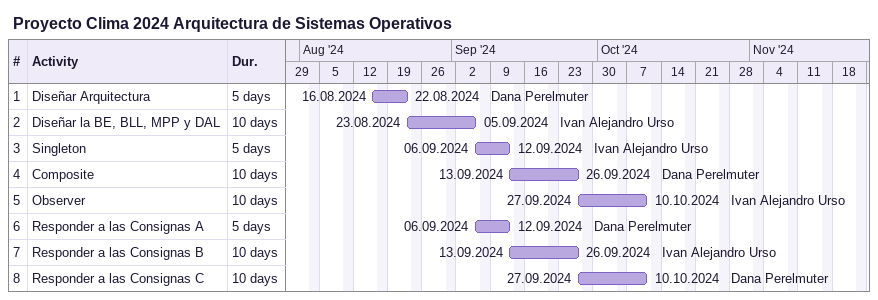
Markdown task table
Proyecto Clima 2024 Arquitectura de Sistemas Operativos

| ID | Task | Duration | Start | Finish | Resources |
|---|---|---|---|---|---|
| 1 | Diseñar Arquitectura | 5d | 2024-08-16 | 2024-08-22 | Dana Perelmuter |
| 2 | Diseñar la BE, BLL, MPP y DAL | 10d | 2024-08-23 | 2024-09-05 | Ivan Alejandro Urso |
| 3 | Singleton | 5d | 2024-09-06 | 2024-09-12 | Ivan Alejandro Urso |
| 4 | Composite | 10d | 2024-09-13 | 2024-09-26 | Dana Perelmuter |
| 5 | Observer | 10d | 2024-09-27 | 2024-10-10 | Ivan Alejandro Urso |
| 6 | Responder a las Consignas A | 5d | 2024-09-06 | 2024-09-12 | Dana Perelmuter |
| 7 | Responder a las Consignas B | 10d | 2024-09-13 | 2024-09-26 | Ivan Alejandro Urso |
| 8 | Responder a las Consignas C | 10d | 2024-09-27 | 2024-10-10 | Dana Perelmuter |
